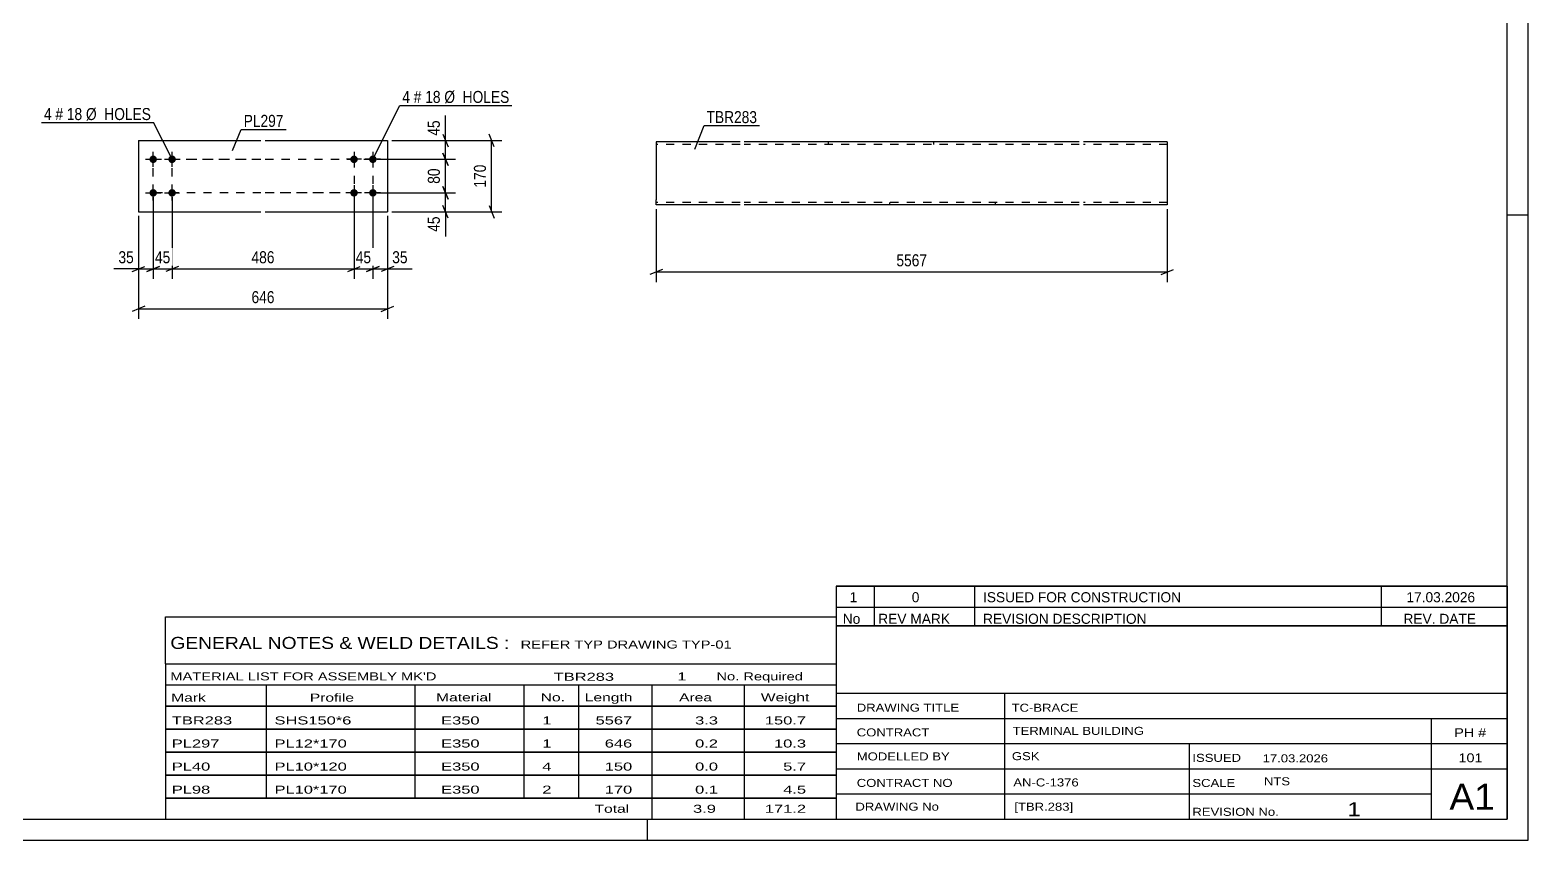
# Model space of a CAD drawing. Header units: millimetres. Extents: x 0 to 594, y 0 to 420.
# Drawn here: x 236.7 to 594, y 0 to 193.1 of the extents above; entities that cross this region are included whole.
import ezdxf

# ---------------------------------------------------------------- set-up
doc = ezdxf.new("R2010")
doc.units = ezdxf.units.MM
doc.linetypes.add('DXK_LINE_DOT2', pattern=[3.9198, 1.9599, -1.9599])
doc.styles.add('Arial Narrow', font='ARIALN.TTF', dxfattribs={"height": 0.2})

# ---------------------------------------------------------------- blocks, each defined once
blk = doc.blocks.new('Unknown-580575777-1131')
at = {"color": 5, "linetype": 'Continuous'}
for p, q in [((594, 0), (594, 420)), ((589, 5), (589, 415)), ((594, 149), (589, 149)), ((5, 5), (589, 5)), ((384, 0), (384, 5)), ((0, 0), (594, 0))]:
    blk.add_line(p, q, dxfattribs=at)
blk = doc.blocks.new('Part-580575777-3567 - 3566')
at = {"color": 2, "linetype": 'Continuous'}
for p, q in [((262.56, 166.8), (262.56, 149.8)), ((262.56, 166.8), (291.76, 166.8)), ((292.76, 166.8), (321.96, 166.8)), ((321.96, 166.8), (321.96, 149.8)), ((262.56, 149.8), (291.76, 149.8)), ((292.76, 149.8), (321.96, 149.8))]:
    blk.add_line(p, q, dxfattribs=at)
blk = doc.blocks.new('Bolt-580575777-3568 - 3566')
at = {"linetype": 'Continuous'}
for points in [[(313.96, 161.4, -1), (313.96, 163.2, -1)], [(318.46, 161.4, -1), (318.46, 163.2, -1)], [(313.96, 153.4, -1), (313.96, 155.2, -1)], [(318.46, 153.4, -1), (318.46, 155.2, -1)]]:
    blk.add_hatch(color=1, dxfattribs=at).paths.add_polyline_path(points)
at = {"color": 1, "linetype": 'Continuous'}
for p, q in [((315.76, 162.3), (312.16, 162.3)), ((313.96, 164.1), (313.96, 160.5)), ((320.26, 162.3), (316.66, 162.3)), ((318.46, 164.1), (318.46, 160.5)), ((315.76, 154.3), (312.16, 154.3)), ((313.96, 156.1), (313.96, 152.5)), ((320.26, 154.3), (316.66, 154.3)), ((318.46, 156.1), (318.46, 152.5))]:
    blk.add_line(p, q, dxfattribs=at)
blk = doc.blocks.new('Bolt-580575777-3569 - 3566')
at = {"linetype": 'Continuous'}
for points in [[(266.06, 163.2, -1), (266.06, 161.4, -1)], [(270.56, 163.2, -1), (270.56, 161.4, -1)], [(266.06, 155.2, -1), (266.06, 153.4, -1)], [(270.56, 155.2, -1), (270.56, 153.4, -1)]]:
    blk.add_hatch(color=1, dxfattribs=at).paths.add_polyline_path(points)
at = {"color": 1, "linetype": 'Continuous'}
for p, q in [((264.26, 162.3), (267.86, 162.3)), ((266.06, 160.5), (266.06, 164.1)), ((268.76, 162.3), (272.36, 162.3)), ((270.56, 160.5), (270.56, 164.1)), ((264.26, 154.3), (267.86, 154.3)), ((266.06, 152.5), (266.06, 156.1)), ((268.76, 154.3), (272.36, 154.3)), ((270.56, 152.5), (270.56, 156.1))]:
    blk.add_line(p, q, dxfattribs=at)
blk = doc.blocks.new('Part-580575777-2546 - 2538')
at = {"color": 2, "linetype": 'Continuous'}
for p, q in [((406.04, 166.44), (386.04, 166.44)), ((386.04, 166.44), (386.04, 152.64)), ((486.96, 166.44), (407.04, 166.44)), ((507.96, 166.44), (487.96, 166.44)), ((507.96, 166.44), (507.96, 151.44)), ((386.04, 151.79), (386.04, 152.64)), ((386.04, 151.53), (386.04, 151.79)), ((386.04, 151.44), (386.04, 151.53)), ((406.04, 151.44), (386.04, 151.44)), ((486.96, 151.44), (407.04, 151.44)), ((507.96, 151.44), (487.96, 151.44))]:
    blk.add_line(p, q, dxfattribs=at)
at = {"color": 7, "linetype": 'DXK_LINE_DOT2'}
for p, q in [((406.04, 165.84), (386.04, 165.84)), ((486.96, 165.84), (407.04, 165.84)), ((427.04, 166.44), (427.04, 165.84)), ((452.2, 166.44), (452.2, 165.84)), ((507.96, 165.84), (487.96, 165.84)), ((386.04, 152.18), (386.04, 152.64)), ((386.04, 151.79), (386.04, 152.41)), ((386.04, 152.04), (386.04, 152.08)), ((386.04, 152.04), (386.04, 152.08)), ((406.04, 152.04), (386.04, 152.04)), ((386.04, 151.44), (386.04, 151.44)), ((486.96, 152.04), (407.04, 152.04)), ((441.8, 151.44), (441.8, 152.04)), ((466.96, 151.44), (466.96, 152.04)), ((507.96, 152.04), (487.96, 152.04)), ((507.96, 152.04), (507.96, 152.08))]:
    blk.add_line(p, q, dxfattribs=at)
blk = doc.blocks.new('Rectangle-580575777-3741 - 3566')
at = {"color": 1, "linetype": 'DXK_LINE_DOT2'}
for p, q in [((266.06, 162.3), (291.76, 162.3)), ((266.06, 154.3), (266.06, 162.3)), ((292.76, 162.3), (318.46, 162.3)), ((318.46, 162.3), (318.46, 154.3)), ((291.76, 154.3), (266.06, 154.3)), ((318.46, 154.3), (292.76, 154.3))]:
    blk.add_line(p, q, dxfattribs=at)
blk = doc.blocks.new('Rectangle-580575777-3751 - 3566')
at = {"color": 1, "linetype": 'DXK_LINE_DOT2'}
for p, q in [((270.56, 162.3), (291.76, 162.3)), ((270.56, 154.3), (270.56, 162.3)), ((292.76, 162.3), (313.96, 162.3)), ((313.96, 162.3), (313.96, 154.3)), ((291.76, 154.3), (270.56, 154.3)), ((313.96, 154.3), (292.76, 154.3))]:
    blk.add_line(p, q, dxfattribs=at)
blk = doc.blocks.new('StraightDimension-580575777-3574 - 3566')
at = {"color": 7, "linetype": 'Continuous'}
for p, q in [((318.46, 153.3), (318.46, 133.77)), ((321.96, 148.8), (321.96, 133.77)), ((316.96, 135.57), (319.96, 136.77)), ((318.46, 136.17), (321.96, 136.17)), ((323.46, 136.77), (320.46, 135.57))]:
    blk.add_line(p, q, dxfattribs=at)
at = {"color": 0}
blk.add_wipeout([(327.34, 136.92), (327.34, 141.12), (322.48, 141.12), (322.48, 136.92)], dxfattribs=at)
at = {"color": 7, "linetype": 'Continuous'}
blk.add_line((321.96, 136.17), (327.86, 136.17), dxfattribs=at)
blk.add_line((321.96, 136.17), (327.86, 136.17), dxfattribs=at)
at = {"color": 3, "style": 'Arial Narrow'}
blk.add_text('35', height=2.863, dxfattribs=at).set_placement((323.08, 137.52))
blk = doc.blocks.new('StraightDimension-580575777-3575 - 3566')
at = {"color": 7, "linetype": 'Continuous'}
for p, q in [((313.96, 153.3), (313.96, 133.77)), ((318.46, 153.3), (318.46, 133.77)), ((312.46, 135.57), (315.46, 136.77)), ((313.96, 136.17), (318.46, 136.17)), ((319.96, 136.77), (316.96, 135.57))]:
    blk.add_line(p, q, dxfattribs=at)
at = {"color": 0}
blk.add_wipeout([(318.63, 136.92), (318.63, 141.12), (313.78, 141.12), (313.78, 136.92)], dxfattribs=at)
at = {"color": 3, "style": 'Arial Narrow'}
blk.add_text('45', height=2.863, dxfattribs=at).set_placement((314.38, 137.52))
blk = doc.blocks.new('StraightDimension-580575777-3576 - 3566')
at = {"color": 7, "linetype": 'Continuous'}
for p, q in [((270.56, 153.3), (270.56, 133.77)), ((313.96, 153.3), (313.96, 133.77)), ((272.06, 136.77), (269.06, 135.57)), ((270.56, 136.17), (313.96, 136.17)), ((312.46, 135.57), (315.46, 136.77))]:
    blk.add_line(p, q, dxfattribs=at)
at = {"color": 0}
blk.add_wipeout([(295.6, 136.92), (295.6, 141.12), (288.91, 141.12), (288.91, 136.92)], dxfattribs=at)
at = {"color": 3, "style": 'Arial Narrow'}
blk.add_text('486', height=2.863, dxfattribs=at).set_placement((289.51, 137.52))
blk = doc.blocks.new('StraightDimension-580575777-3577 - 3566')
at = {"color": 7, "linetype": 'Continuous'}
for p, q in [((266.06, 153.3), (266.06, 133.77)), ((270.56, 153.3), (270.56, 133.77)), ((264.56, 135.57), (267.56, 136.77)), ((266.06, 136.17), (270.56, 136.17)), ((272.06, 136.77), (269.06, 135.57))]:
    blk.add_line(p, q, dxfattribs=at)
at = {"color": 0}
blk.add_wipeout([(270.73, 136.92), (270.73, 141.12), (265.88, 141.12), (265.88, 136.92)], dxfattribs=at)
at = {"color": 3, "style": 'Arial Narrow'}
blk.add_text('45', height=2.863, dxfattribs=at).set_placement((266.48, 137.52))
blk = doc.blocks.new('StraightDimension-580575777-3578 - 3566')
at = {"color": 7, "linetype": 'Continuous'}
for p, q in [((266.06, 153.3), (266.06, 133.77)), ((262.56, 148.8), (262.56, 133.77)), ((261.06, 135.57), (264.06, 136.77)), ((262.56, 136.17), (266.06, 136.17)), ((267.56, 136.77), (264.56, 135.57))]:
    blk.add_line(p, q, dxfattribs=at)
at = {"color": 0}
blk.add_wipeout([(262.03, 136.92), (262.03, 141.12), (257.17, 141.12), (257.17, 136.92)], dxfattribs=at)
at = {"color": 7, "linetype": 'Continuous'}
blk.add_line((262.56, 136.17), (256.65, 136.17), dxfattribs=at)
blk.add_line((262.56, 136.17), (256.65, 136.17), dxfattribs=at)
at = {"color": 3, "style": 'Arial Narrow'}
blk.add_text('35', height=2.863, dxfattribs=at).set_placement((257.77, 137.52))
blk = doc.blocks.new('StraightDimension-580575777-3594 - 3566')
at = {"color": 7, "linetype": 'Continuous'}
for p, q in [((262.56, 148.8), (262.56, 124.25)), ((321.96, 148.8), (321.96, 124.25)), ((264.06, 127.25), (261.06, 126.05)), ((262.56, 126.65), (321.96, 126.65)), ((320.46, 126.05), (323.46, 127.25))]:
    blk.add_line(p, q, dxfattribs=at)
at = {"color": 0}
blk.add_wipeout([(295.6, 127.4), (295.6, 131.6), (288.91, 131.6), (288.91, 127.4)], dxfattribs=at)
at = {"color": 3, "style": 'Arial Narrow'}
blk.add_text('646', height=2.863, dxfattribs=at).set_placement((289.51, 128))
blk = doc.blocks.new('StraightDimension-580575777-3614 - 3566')
at = {"color": 7, "linetype": 'Continuous'}
for p, q in [((347.38, 165.3), (346.18, 168.3)), ((322.96, 166.8), (349.18, 166.8)), ((346.78, 149.8), (346.78, 166.8)), ((346.18, 151.3), (347.38, 148.3)), ((322.96, 149.8), (349.18, 149.8))]:
    blk.add_line(p, q, dxfattribs=at)
at = {"color": 0}
blk.add_wipeout([(346.03, 161.64), (341.83, 161.64), (341.83, 154.96), (346.03, 154.96)], dxfattribs=at)
at = {"color": 3, "style": 'Arial Narrow'}
blk.add_text('170', height=2.863, rotation=90.0002, dxfattribs=at).set_placement((345.43, 155.56))
blk = doc.blocks.new('StraightDimension-580575777-3716 - 3566')
at = {"color": 7, "linetype": 'Continuous'}
for p, q in [((335.18, 168.3), (336.38, 165.3)), ((322.96, 166.8), (338.18, 166.8)), ((335.78, 162.3), (335.78, 166.8)), ((319.46, 162.3), (338.18, 162.3)), ((336.38, 160.8), (335.18, 163.8))]:
    blk.add_line(p, q, dxfattribs=at)
at = {"color": 0}
blk.add_wipeout([(335.03, 172.18), (330.83, 172.18), (330.83, 167.33), (335.03, 167.33)], dxfattribs=at)
at = {"color": 7, "linetype": 'Continuous'}
blk.add_line((335.78, 166.8), (335.78, 172.71), dxfattribs=at)
blk.add_line((335.78, 166.8), (335.78, 172.71), dxfattribs=at)
at = {"color": 3, "style": 'Arial Narrow'}
blk.add_text('45', height=2.863, rotation=90.0002, dxfattribs=at).set_placement((334.43, 167.93))
blk = doc.blocks.new('StraightDimension-580575777-3717 - 3566')
at = {"color": 7, "linetype": 'Continuous'}
for p, q in [((319.46, 162.3), (338.18, 162.3)), ((335.18, 163.8), (336.38, 160.8)), ((335.78, 154.3), (335.78, 162.3)), ((319.46, 154.3), (338.18, 154.3)), ((336.38, 152.8), (335.18, 155.8))]:
    blk.add_line(p, q, dxfattribs=at)
at = {"color": 0}
blk.add_wipeout([(335.03, 160.73), (330.83, 160.73), (330.83, 155.87), (335.03, 155.87)], dxfattribs=at)
at = {"color": 3, "style": 'Arial Narrow'}
blk.add_text('80', height=2.863, rotation=90.0002, dxfattribs=at).set_placement((334.43, 156.47))
blk = doc.blocks.new('StraightDimension-580575777-3718 - 3566')
at = {"color": 7, "linetype": 'Continuous'}
for p, q in [((319.46, 154.3), (338.18, 154.3)), ((335.18, 155.8), (336.38, 152.8)), ((335.78, 149.8), (335.78, 154.3)), ((336.38, 148.3), (335.18, 151.3)), ((322.96, 149.8), (338.18, 149.8))]:
    blk.add_line(p, q, dxfattribs=at)
at = {"color": 0}
blk.add_wipeout([(335.03, 149.28), (330.83, 149.28), (330.83, 144.42), (335.03, 144.42)], dxfattribs=at)
at = {"color": 7, "linetype": 'Continuous'}
blk.add_line((335.78, 149.8), (335.78, 143.9), dxfattribs=at)
blk.add_line((335.78, 149.8), (335.78, 143.9), dxfattribs=at)
at = {"color": 3, "style": 'Arial Narrow'}
blk.add_text('45', height=2.863, rotation=90.0002, dxfattribs=at).set_placement((334.43, 145.02))
blk = doc.blocks.new('StraightDimension-580575777-2552 - 2538')
at = {"color": 7, "linetype": 'Continuous'}
for p, q in [((386.04, 150.44), (386.04, 133.04)), ((507.96, 150.44), (507.96, 133.04)), ((387.54, 136.04), (384.54, 134.84)), ((506.46, 134.84), (509.46, 136.04)), ((386.04, 135.44), (507.96, 135.44))]:
    blk.add_line(p, q, dxfattribs=at)
at = {"color": 0}
blk.add_wipeout([(451.26, 136.19), (451.26, 140.39), (442.74, 140.39), (442.74, 136.19)], dxfattribs=at)
at = {"color": 3, "style": 'Arial Narrow'}
blk.add_text('5567', height=2.863, dxfattribs=at).set_placement((443.34, 136.79))
blk = doc.blocks.new('Unknown-580575777-4480')
at = {"color": 7, "linetype": 'Continuous'}
for p, q in [((429, 51.05), (429, 5)), ((429, 51.05), (589, 51.05)), ((589, 51), (589, 5)), ((429, 35), (589, 35)), ((469.14, 35), (469.14, 5)), ((429, 29), (589, 29)), ((571, 5.05), (571, 29.05)), ((429, 23), (589, 23)), ((513.14, 23), (513.14, 5)), ((429, 17), (589, 17)), ((429, 11), (571, 11)), ((429, 5), (589, 5))]:
    blk.add_line(p, q, dxfattribs=at)
at = {"color": 7, "style": 'Arial Narrow'}
for s, height, width, p in [('DRAWING TITLE', 1.9089, 1.425378, (433.88, 30.61)), ('TC-BRACE', 1.909, 1.425378, (470.81, 30.59)), ('CONTRACT', 1.909, 1.425378, (433.88, 24.71)), ('TERMINAL BUILDING', 1.9089, 1.425378, (471.06, 25.07)), ('MODELLED BY', 1.9089, 1.425378, (433.88, 18.98)), ('GSK', 1.909, 1.425378, (470.88, 19.04)), ('ISSUED', 1.909, 1.425378, (513.94, 18.64)), ('17.03.2026', 1.909, 1.425378, (530.69, 18.52)), ('CONTRACT NO', 1.9089, 1.425378, (433.88, 12.66)), ('AN-C-1376', 1.909, 1.425378, (471.23, 12.78)), ('SCALE', 1.909, 1.425378, (513.94, 12.65)), ('A1', 6.204, 1.25, (575.24, 7.2)), ('DRAWING No', 1.909, 1.425378, (433.56, 7)), ('[TBR.283]', 1.909, 1.425378, (471.46, 6.99)), ('REVISION No.', 1.9089, 1.425378, (513.94, 5.77)), ('1', 3.34, 1.5, (550.91, 5.68))]:
    blk.add_text(s, height=height, dxfattribs=dict(at, width=width)).set_placement(p)
at = {"color": 7, "linetype": 'Continuous', "style": 'Arial Narrow'}
for s, height, width, p in [('PH #', 2.1, 1.42538, (576.4, 24.55)), ('101', 2.1, 1.42538, (577.41, 18.55)), ('NTS', 1.909, 1.425378, (531, 13.05))]:
    blk.add_text(s, height=height, dxfattribs=dict(at, width=width)).set_placement(p)
blk = doc.blocks.new('Unknown-580575777-4481')
at = {"color": 7, "linetype": 'Continuous'}
for p, q in [((429, 60.55), (589, 60.55)), ((589, 60.55), (429, 60.55)), ((429, 60.55), (429, 55.55)), ((438, 60.55), (438, 55.55)), ((462, 60.55), (462, 55.55)), ((559, 60.55), (559, 55.55)), ((589, 60.55), (589, 55.55)), ((429, 55.55), (589, 55.55)), ((429, 55.55), (429, 51.05)), ((429, 55.55), (589, 55.55)), ((438, 55.55), (438, 51.05)), ((462, 55.55), (462, 51.05)), ((559, 55.55), (559, 51.05)), ((589, 55.55), (589, 51.05)), ((589, 51.05), (429, 51.05))]:
    blk.add_line(p, q, dxfattribs=at)
at = {"color": 7, "linetype": 'Continuous', "style": 'Arial Narrow'}
for s, height, width, p in [('1', 2.39, 1.196471, (432.16, 56.7)), ('0', 2.39, 1.196471, (447, 56.7)), ('ISSUED FOR CONSTRUCTION', 2.3861, 1.196471, (464, 56.7)), ('17.03.2026', 2.386, 1.196471, (565, 56.7)), ('No', 2.386, 1.2, (430.54, 51.55)), ('REV MARK', 2.386, 1.2, (439, 51.55)), ('REVISION DESCRIPTION', 2.3861, 1.2, (464, 51.55)), ('REV. DATE', 2.386, 1.2, (564.28, 51.55))]:
    blk.add_text(s, height=height, dxfattribs=dict(at, width=width)).set_placement(p)
blk = doc.blocks.new('Unknown-580575777-4482')
at = {"color": 7, "linetype": 'Continuous'}
for p, q in [((269, 53.25), (429, 53.25)), ((269, 42), (269, 53.25)), ((429, 53.25), (429, 42)), ((269, 42), (429, 42)), ((269, 42), (269, 37)), ((429, 42), (429, 37)), ((269, 37), (429, 37)), ((269, 37), (269, 32)), ((293, 37), (293, 32)), ((328.5, 37), (328.5, 32)), ((354.5, 37), (354.5, 32)), ((367.5, 37), (367.5, 32)), ((385, 37), (385, 32)), ((407, 37), (407, 32)), ((429, 37), (429, 32)), ((269, 32), (429, 32)), ((269, 31.95), (269, 26.55)), ((269, 31.95), (429, 31.95)), ((293, 32), (293, 26.5)), ((328.5, 32), (328.5, 26.5)), ((354.5, 32), (354.5, 26.5)), ((367.5, 32), (367.5, 26.5)), ((385, 32), (385, 26.5)), ((407, 32), (407, 26.5)), ((429, 31.95), (429, 26.55)), ((269, 26.55), (429, 26.55)), ((269, 26.45), (269, 21.05)), ((269, 26.45), (429, 26.45)), ((293, 26.5), (293, 21)), ((328.5, 26.5), (328.5, 21)), ((354.5, 26.5), (354.5, 21)), ((367.5, 26.5), (367.5, 21)), ((385, 26.5), (385, 21)), ((407, 26.5), (407, 21)), ((429, 26.45), (429, 21.05)), ((269, 21.05), (429, 21.05)), ((269, 20.95), (269, 15.55)), ((269, 20.95), (429, 20.95)), ((293, 21), (293, 15.5)), ((328.5, 21), (328.5, 15.5)), ((354.5, 21), (354.5, 15.5)), ((367.5, 21), (367.5, 15.5)), ((385, 21), (385, 15.5)), ((407, 21), (407, 15.5)), ((429, 20.95), (429, 15.55)), ((269, 15.55), (429, 15.55)), ((269, 15.45), (269, 10.05)), ((269, 15.45), (429, 15.45)), ((293, 15.5), (293, 10)), ((328.5, 15.5), (328.5, 10)), ((354.5, 15.5), (354.5, 10)), ((367.5, 15.5), (367.5, 10)), ((385, 15.5), (385, 10)), ((407, 15.5), (407, 10)), ((429, 15.45), (429, 10.05)), ((269, 10.05), (429, 10.05)), ((269, 10), (429, 10)), ((269, 10), (269, 5)), ((385, 10), (385, 5)), ((407, 10), (407, 5)), ((429, 10), (429, 5)), ((269, 5), (429, 5))]:
    blk.add_line(p, q, dxfattribs=at)
at = {"color": 7, "style": 'Arial Narrow'}
for s, height, width, p in [('GENERAL NOTES & WELD DETAILS :', 2.8633, 1.4, (270.15, 45.56)), ('REFER TYP DRAWING TYP-01', 1.9089, 1.6, (353.7, 45.66)), ("MATERIAL LIST FOR ASSEMBLY MK'D", 1.9089, 1.6, (270.15, 38.06)), ('TBR283', 1.909, 1.794707, (361.59, 37.97)), ('1', 1.91, 1.794707, (391.08, 38.06)), ('No. Required', 1.9089, 1.6, (400.41, 38.06)), ('Mark', 1.909, 1.7, (270.34, 33)), ('Profile', 1.909, 1.7, (303.41, 33)), ('Material', 1.909, 1.7, (333.54, 33.06)), ('No.', 1.909, 1.7, (358.5, 33.06)), ('Length', 1.909, 1.7, (369, 33.06)), ('Area', 1.909, 1.7, (391.5, 33.06)), ('Weight', 1.909, 1.7, (411, 33.06))]:
    blk.add_text(s, height=height, dxfattribs=dict(at, width=width)).set_placement(p)
at = {"color": 7, "linetype": 'Continuous', "style": 'Arial Narrow'}
for s, height, width, p in [('TBR283', 1.909, 1.794707, (270.5, 27.56)), ('SHS150*6', 1.909, 1.794707, (295, 27.56)), ('E350', 1.909, 1.794707, (334.74, 27.56)), ('1', 1.91, 1.794707, (358.86, 27.56)), ('5567', 1.909, 1.794707, (371.58, 27.56)), ('3.3', 1.909, 1.794707, (395.32, 27.56)), ('150.7', 1.909, 1.794707, (411.96, 27.56)), ('PL297', 1.909, 1.794707, (270.5, 22.06)), ('PL12*170', 1.909, 1.794707, (295, 22.06)), ('E350', 1.909, 1.794707, (334.74, 22.06)), ('1', 1.91, 1.794707, (358.86, 22.06)), ('646', 1.909, 1.794707, (373.77, 22.06)), ('0.2', 1.909, 1.794707, (395.32, 22.06)), ('10.3', 1.909, 1.794707, (414.14, 22.06)), ('PL40', 1.909, 1.794707, (270.5, 16.56)), ('PL10*120', 1.909, 1.794707, (295, 16.56)), ('E350', 1.909, 1.794707, (334.74, 16.56)), ('4', 1.91, 1.794707, (358.86, 16.56)), ('150', 1.909, 1.794707, (373.77, 16.56)), ('0.0', 1.909, 1.794707, (395.32, 16.56)), ('5.7', 1.909, 1.794707, (416.33, 16.56)), ('PL98', 1.909, 1.794707, (270.5, 11.06)), ('PL10*170', 1.909, 1.794707, (295, 11.06)), ('E350', 1.909, 1.794707, (334.74, 11.06)), ('2', 1.91, 1.794707, (358.86, 11.06)), ('170', 1.909, 1.794707, (373.77, 11.06)), ('0.1', 1.909, 1.794707, (395.32, 11.06)), ('4.5', 1.909, 1.794707, (416.33, 11.06)), ('Total', 1.909, 1.7, (371.33, 6.5)), ('3.9', 1.909, 1.794707, (394.83, 6.5)), ('171.2', 1.909, 1.794707, (411.96, 6.5))]:
    blk.add_text(s, height=height, dxfattribs=dict(at, width=width)).set_placement(p)
blk = doc.blocks.new('Mark-580575777-3617 - 3566')
at = {"color": 0}
blk.add_wipeout([(297.15, 170.03), (297.15, 173.03), (287.65, 173.03), (287.65, 170.03)], dxfattribs=at)
blk.add_wipeout([(297.15, 170.03), (297.15, 173.03), (287.65, 173.03), (287.65, 170.03)], dxfattribs=at)
at = {"color": 30, "linetype": 'Continuous'}
for p, q in [((285, 164.44), (287.05, 169.43)), ((287.05, 169.43), (297.75, 169.43))]:
    blk.add_line(p, q, dxfattribs=at)
at = {"color": 3, "style": 'Arial Narrow'}
blk.add_text('PL297', height=2.863, dxfattribs=at).set_placement((287.65, 170.03))
blk = doc.blocks.new('Mark-580575777-3620 - 3566')
at = {"color": 0}
blk.add_wipeout([(327.31, 175.74), (327.31, 178.74), (325.48, 178.74), (325.48, 175.74)], dxfattribs=at)
blk.add_wipeout([(327.31, 175.74), (327.31, 178.74), (325.48, 178.74), (325.48, 175.74)], dxfattribs=at)
at = {"color": 7, "linetype": 'Continuous'}
blk.add_line((318.46, 162.3), (324.88, 175.14), dxfattribs=at)
at = {"color": 0}
blk.add_wipeout([(330.04, 175.74), (330.04, 178.74), (328.21, 178.74), (328.21, 175.74)], dxfattribs=at)
blk.add_wipeout([(330.04, 175.74), (330.04, 178.74), (328.21, 178.74), (328.21, 175.74)], dxfattribs=at)
at = {"color": 3, "style": 'Arial Narrow'}
blk.add_text('4', height=2.86, dxfattribs=at).set_placement((325.48, 175.74))
at = {"color": 0}
blk.add_wipeout([(334.6, 175.74), (334.6, 178.74), (330.94, 178.74), (330.94, 175.74)], dxfattribs=at)
blk.add_wipeout([(334.6, 175.74), (334.6, 178.74), (330.94, 178.74), (330.94, 175.74)], dxfattribs=at)
at = {"color": 3, "style": 'Arial Narrow'}
blk.add_text('#', height=2.86, dxfattribs=at).set_placement((328.21, 175.74))
at = {"color": 0}
blk.add_wipeout([(351.02, 175.74), (351.02, 178.74), (335.5, 178.74), (335.5, 175.74)], dxfattribs=at)
blk.add_wipeout([(351.02, 175.74), (351.02, 178.74), (335.5, 178.74), (335.5, 175.74)], dxfattribs=at)
at = {"color": 7, "linetype": 'Continuous'}
blk.add_line((324.88, 175.14), (351.62, 175.14), dxfattribs=at)
at = {"color": 3, "style": 'Arial Narrow'}
for s, p in [('Ø  HOLES', (335.5, 175.74)), ('18', (330.94, 175.74))]:
    blk.add_text(s, height=2.863, dxfattribs=at).set_placement(p)
blk = doc.blocks.new('Mark-580575777-3621 - 3566')
at = {"color": 0}
blk.add_wipeout([(241.84, 171.66), (241.84, 174.66), (240.01, 174.66), (240.01, 171.66)], dxfattribs=at)
blk.add_wipeout([(241.84, 171.66), (241.84, 174.66), (240.01, 174.66), (240.01, 171.66)], dxfattribs=at)
blk.add_wipeout([(244.56, 171.66), (244.56, 174.66), (242.74, 174.66), (242.74, 171.66)], dxfattribs=at)
blk.add_wipeout([(244.56, 171.66), (244.56, 174.66), (242.74, 174.66), (242.74, 171.66)], dxfattribs=at)
at = {"color": 3, "style": 'Arial Narrow'}
blk.add_text('4', height=2.86, dxfattribs=at).set_placement((240.01, 171.66))
at = {"color": 0}
blk.add_wipeout([(249.12, 171.66), (249.12, 174.66), (245.46, 174.66), (245.46, 171.66)], dxfattribs=at)
blk.add_wipeout([(249.12, 171.66), (249.12, 174.66), (245.46, 174.66), (245.46, 171.66)], dxfattribs=at)
at = {"color": 3, "style": 'Arial Narrow'}
blk.add_text('#', height=2.86, dxfattribs=at).set_placement((242.74, 171.66))
at = {"color": 0}
blk.add_wipeout([(265.55, 171.66), (265.55, 174.66), (250.02, 174.66), (250.02, 171.66)], dxfattribs=at)
blk.add_wipeout([(265.55, 171.66), (265.55, 174.66), (250.02, 174.66), (250.02, 171.66)], dxfattribs=at)
at = {"color": 7, "linetype": 'Continuous'}
for p in [(239.41, 171.06), (270.56, 162.3)]:
    blk.add_line(p, (266.15, 171.06), dxfattribs=at)
at = {"color": 3, "style": 'Arial Narrow'}
for s, p in [('18', (245.46, 171.66)), ('Ø  HOLES', (250.02, 171.66))]:
    blk.add_text(s, height=2.863, dxfattribs=at).set_placement(p)
blk = doc.blocks.new('Mark-580575777-2542 - 2538')
at = {"color": 0}
blk.add_wipeout([(410.1, 170.93), (410.1, 173.93), (398.05, 173.93), (398.05, 170.93)], dxfattribs=at)
blk.add_wipeout([(410.1, 170.93), (410.1, 173.93), (398.05, 173.93), (398.05, 170.93)], dxfattribs=at)
at = {"color": 30, "linetype": 'Continuous'}
for p, q in [((395.22, 164.68), (397.45, 170.33)), ((397.45, 170.33), (410.7, 170.33))]:
    blk.add_line(p, q, dxfattribs=at)
at = {"color": 3, "style": 'Arial Narrow'}
blk.add_text('TBR283', height=2.863, dxfattribs=at).set_placement((398.05, 170.93))

msp = doc.modelspace()

# ---------------------------------------------------------------- block references
for name in ['Unknown-580575777-1131', 'Part-580575777-3567 - 3566', 'Part-580575777-2546 - 2538', 'Bolt-580575777-3569 - 3566', 'Rectangle-580575777-3741 - 3566', 'Rectangle-580575777-3751 - 3566', 'Bolt-580575777-3568 - 3566', 'Unknown-580575777-4481', 'Unknown-580575777-4482', 'Unknown-580575777-4480']:
    msp.add_blockref(name, (0, 0))

# ---------------------------------------------------------------- next in the draw order: block references
for name in ['Mark-580575777-3621 - 3566', 'Mark-580575777-3617 - 3566', 'Mark-580575777-2542 - 2538', 'StraightDimension-580575777-3574 - 3566', 'StraightDimension-580575777-2552 - 2538']:
    msp.add_blockref(name, (0, 0))

# ---------------------------------------------------------------- next in the draw order: block references
msp.add_blockref('StraightDimension-580575777-3575 - 3566', (0, 0))

# ---------------------------------------------------------------- next in the draw order: block references
msp.add_blockref('StraightDimension-580575777-3576 - 3566', (0, 0))

# ---------------------------------------------------------------- next in the draw order: block references
msp.add_blockref('StraightDimension-580575777-3577 - 3566', (0, 0))

# ---------------------------------------------------------------- next in the draw order: block references
msp.add_blockref('StraightDimension-580575777-3578 - 3566', (0, 0))

# ---------------------------------------------------------------- next in the draw order: block references
msp.add_blockref('StraightDimension-580575777-3594 - 3566', (0, 0))

# ---------------------------------------------------------------- next in the draw order: block references
msp.add_blockref('StraightDimension-580575777-3614 - 3566', (0, 0))

# ---------------------------------------------------------------- next in the draw order: block references
msp.add_blockref('StraightDimension-580575777-3716 - 3566', (0, 0))

# ---------------------------------------------------------------- next in the draw order: block references
msp.add_blockref('StraightDimension-580575777-3717 - 3566', (0, 0))

# ---------------------------------------------------------------- next in the draw order: block references
for name in ['Mark-580575777-3620 - 3566', 'StraightDimension-580575777-3718 - 3566']:
    msp.add_blockref(name, (0, 0))

doc.saveas('drawing.dxf')
